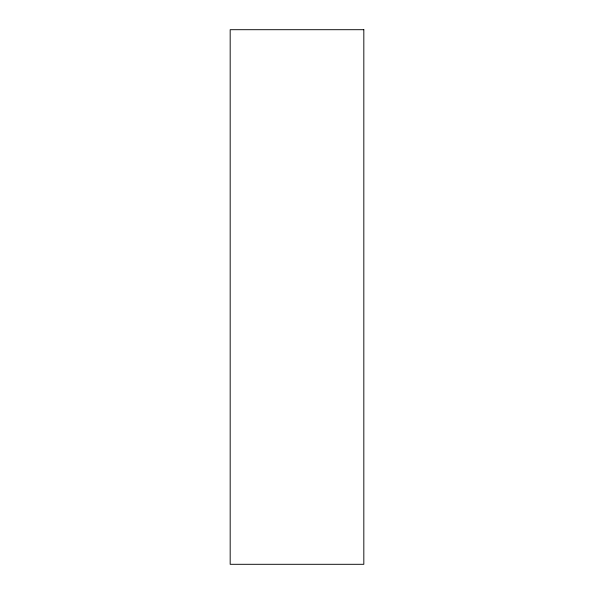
<?xml version="1.0" encoding="UTF-8"?>
<svg xmlns="http://www.w3.org/2000/svg" width="594" height="594" viewBox="0 0 594 594"><rect width="100%" height="100%" fill="white"/><g stroke="black" fill="none" stroke-linecap="round" stroke-linejoin="round"><path stroke-width="0.89" d="M363.825 29.7L230.175 29.7L230.175 564.3L363.825 564.3L363.825 29.7"/></g></svg>
